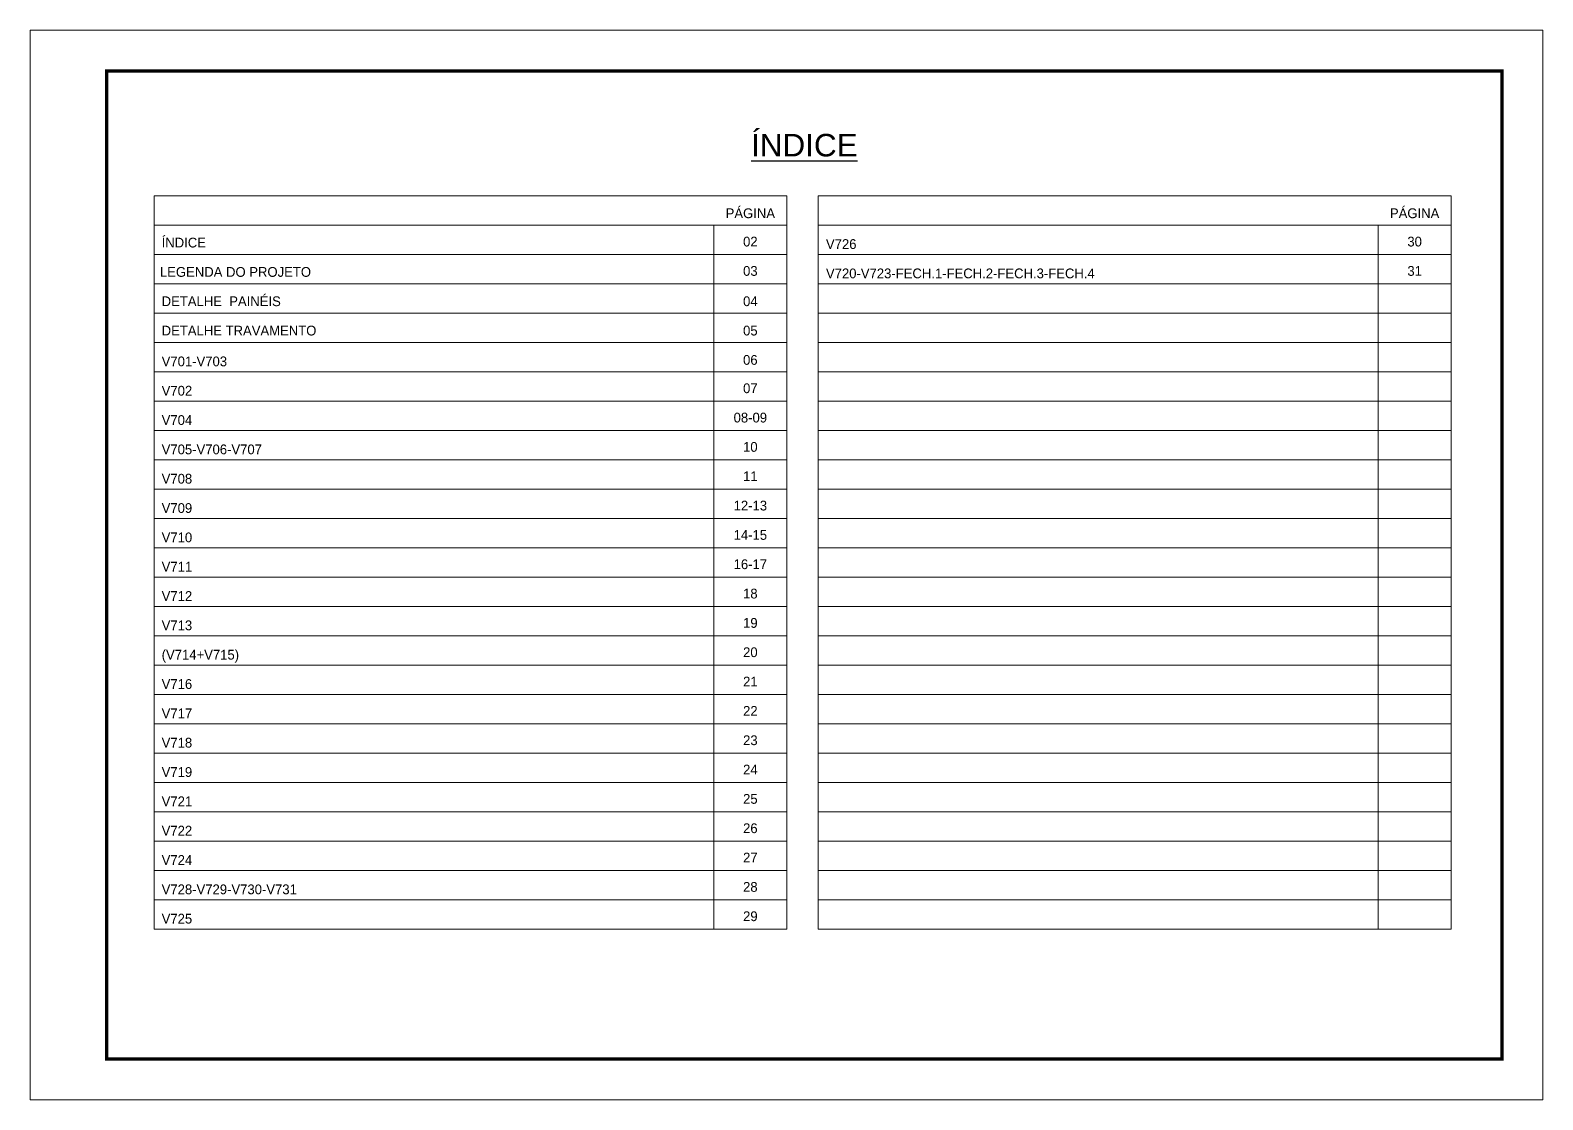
# Model space of a CAD drawing. Extents: x 13154 to 22413, y 1253 to 30260.
# Drawn here: x 14753 to 16238, y 28819 to 29869 of the extents above; entities that cross this region are included whole.
import ezdxf
from ezdxf.enums import TextEntityAlignment as Align

# ---------------------------------------------------------------- set-up
doc = ezdxf.new("R2010")
doc.units = 0
doc.layers.add('CARIMBO', color=255, linetype='Continuous', lineweight=9)
doc.layers.add('Folhas', color=255, linetype='Continuous', lineweight=9)
doc.styles.add('ARIAL', font='arial.ttf')
doc.styles.add('Tecnologia', font='')
doc.styles.get('Tecnologia').set_extended_font_data('Forgotten Futurist')

msp = doc.modelspace()

# ---------------------------------------------------------------- linework, layer by layer
at = {"layer": 'CARIMBO'}
for p, q in [((14874.41, 29706.68), (15495.79, 29706.68)), ((14874.41, 29706.68), (15495.79, 29706.68)), ((14874.41, 29706.68), (14874.41, 28986.78)), ((15495.79, 29706.68), (15495.79, 28986.78)), ((15526.61, 29706.68), (16148, 29706.68)), ((15526.61, 29706.68), (16148, 29706.68)), ((15526.61, 29706.68), (15526.61, 28986.78)), ((16148, 29706.68), (16148, 28986.78)), ((14874.41, 29677.89), (15495.79, 29677.89)), ((14874.41, 29677.89), (15495.79, 29677.89)), ((14874.41, 29677.89), (15495.79, 29677.89)), ((15423.97, 29677.89), (15423.97, 28986.78)), ((15526.61, 29677.89), (16148, 29677.89)), ((15526.61, 29677.89), (16148, 29677.89)), ((15526.61, 29677.89), (16148, 29677.89)), ((16076.18, 29677.89), (16076.18, 28986.78)), ((14874.41, 29649.09), (15495.79, 29649.09)), ((15526.61, 29649.09), (16148, 29649.09)), ((14874.41, 29620.3), (15495.79, 29620.3)), ((15526.61, 29620.3), (16148, 29620.3)), ((14874.41, 29591.5), (15495.79, 29591.5)), ((14874.41, 29591.5), (15495.79, 29591.5)), ((15526.61, 29591.5), (16148, 29591.5)), ((15526.61, 29591.5), (16148, 29591.5)), ((14874.41, 29562.7), (15495.79, 29562.7)), ((14874.41, 29562.7), (15495.79, 29562.7)), ((14874.41, 29562.7), (15495.79, 29562.7)), ((15526.61, 29562.7), (16148, 29562.7)), ((15526.61, 29562.7), (16148, 29562.7)), ((15526.61, 29562.7), (16148, 29562.7)), ((14874.41, 29533.91), (15495.79, 29533.91)), ((15526.61, 29533.91), (16148, 29533.91)), ((14874.41, 29505.11), (15495.79, 29505.11)), ((15526.61, 29505.11), (16148, 29505.11)), ((14874.41, 29476.31), (15495.79, 29476.31)), ((15526.61, 29476.31), (16148, 29476.31)), ((14874.41, 29447.52), (15495.79, 29447.52)), ((15526.61, 29447.52), (16148, 29447.52)), ((14874.41, 29418.72), (15495.79, 29418.72)), ((15526.61, 29418.72), (16148, 29418.72)), ((14874.41, 29389.93), (15495.79, 29389.93)), ((15526.61, 29389.93), (16148, 29389.93)), ((14874.41, 29361.13), (15495.79, 29361.13)), ((15526.61, 29361.13), (16148, 29361.13)), ((14874.41, 29332.33), (15495.79, 29332.33)), ((15526.61, 29332.33), (16148, 29332.33)), ((14874.41, 29303.54), (15495.79, 29303.54)), ((15526.61, 29303.54), (16148, 29303.54)), ((14874.41, 29274.74), (15495.79, 29274.74)), ((15526.61, 29274.74), (16148, 29274.74)), ((14874.41, 29245.94), (15495.79, 29245.94)), ((15526.61, 29245.94), (16148, 29245.94)), ((14874.41, 29217.15), (15495.79, 29217.15)), ((15526.61, 29217.15), (16148, 29217.15)), ((14874.41, 29188.35), (15495.79, 29188.35)), ((15526.61, 29188.35), (16148, 29188.35)), ((14874.41, 29159.56), (15495.79, 29159.56)), ((15526.61, 29159.56), (16148, 29159.56)), ((14874.41, 29130.76), (15495.79, 29130.76)), ((15526.61, 29130.76), (16148, 29130.76)), ((14874.41, 29101.96), (15495.79, 29101.96)), ((15526.61, 29101.96), (16148, 29101.96)), ((14874.41, 29073.17), (15495.79, 29073.17)), ((15526.61, 29073.17), (16148, 29073.17)), ((14874.41, 29044.37), (15495.79, 29044.37)), ((14874.41, 29044.37), (15495.79, 29044.37)), ((15526.61, 29044.37), (16148, 29044.37)), ((15526.61, 29044.37), (16148, 29044.37)), ((14874.41, 29015.58), (15495.79, 29015.58)), ((15526.61, 29015.58), (16148, 29015.58)), ((14874.41, 28986.78), (15495.79, 28986.78)), ((15526.61, 28986.78), (16148, 28986.78))]:
    msp.add_line(p, q, dxfattribs=at)
at = {"layer": 'Folhas'}
msp.add_lwpolyline([(14752.88, 28819.17), (16237.88, 28819.17), (16237.88, 29869.17), (14752.88, 29869.17)], close=True, dxfattribs=at)
at = {"layer": 'Folhas', "color": 30, "const_width": 3}
msp.add_lwpolyline([(14827.88, 28859.17), (16197.88, 28859.17), (16197.88, 29829.17), (14827.88, 29829.17)], close=True, dxfattribs=at)

# ---------------------------------------------------------------- texts
at = {"color": 0, "linetype": 'Continuous', "ltscale": 5, "style": 'ARIAL'}
msp.add_text('%%UÍNDICE', height=22.118, dxfattribs=at).set_placement((15512.88, 29745.3), align=Align.CENTER)
at = {"layer": 'CARIMBO', "style": 'Tecnologia'}
for s, p in [('PÁGINA', (15459.88, 29684.7)), ('PÁGINA', (16112.09, 29684.7)), ('02', (15459.88, 29656.87)), ('30', (16112.09, 29656.87)), ('03', (15459.88, 29628.07)), ('31', (16112.09, 29628.07)), ('04', (15459.88, 29598.31)), ('05', (15459.88, 29569.51)), ('06', (15459.88, 29540.71)), ('07', (15459.88, 29512.88)), ('08-09', (15459.88, 29484.09)), ('10', (15459.88, 29455.29)), ('11', (15459.88, 29426.5)), ('12-13', (15459.88, 29397.7)), ('14-15', (15459.88, 29368.9)), ('16-17', (15459.88, 29340.11)), ('18', (15459.88, 29311.31)), ('19', (15459.88, 29282.51)), ('20', (15459.88, 29253.72)), ('21', (15459.88, 29224.92)), ('22', (15459.88, 29196.13)), ('23', (15459.88, 29167.33)), ('24', (15459.88, 29138.53)), ('25', (15459.88, 29109.74)), ('26', (15459.88, 29080.94)), ('27', (15459.88, 29052.14)), ('28', (15459.88, 29023.35)), ('29', (15459.88, 28994.55))]:
    msp.add_text(s, height=9.599, dxfattribs=at).set_placement(p, align=Align.CENTER)
for s, height, p in [('ÍNDICE', 9.599, (14881.9, 29655.9)), ('V726', 9.599, (15534.11, 29654.45)), ('LEGENDA DO PROJETO', 9.5987, (14880.2, 29627.1)), ('V720-V723-FECH.1-FECH.2-FECH.3-FECH.4', 9.5987, (15534.11, 29625.66)), ('DETALHE  PAINÉIS', 9.5987, (14881.9, 29598.31)), ('DETALHE TRAVAMENTO', 9.5987, (14881.9, 29569.51)), ('V701-V703', 9.599, (14881.9, 29539.27)), ('V702', 9.599, (14881.9, 29510.47)), ('V704', 9.599, (14881.9, 29481.68)), ('V705-V706-V707', 9.5987, (14881.9, 29452.88)), ('V708', 9.599, (14881.9, 29424.09)), ('V709', 9.599, (14881.9, 29395.29)), ('V710', 9.599, (14881.9, 29366.49)), ('V711', 9.599, (14881.9, 29337.7)), ('V712', 9.599, (14881.9, 29308.9)), ('V713', 9.599, (14881.9, 29280.1)), ('(V714+V715)', 9.5987, (14881.9, 29251.31)), ('V716', 9.599, (14881.9, 29222.51)), ('V717', 9.599, (14881.9, 29193.72)), ('V718', 9.599, (14881.9, 29164.92)), ('V719', 9.599, (14881.9, 29136.12)), ('V721', 9.599, (14881.9, 29107.33)), ('V722', 9.599, (14881.9, 29078.53)), ('V724', 9.599, (14881.9, 29049.73)), ('V728-V729-V730-V731', 9.5987, (14881.9, 29020.94)), ('V725', 9.599, (14881.9, 28992.14))]:
    msp.add_text(s, height=height, dxfattribs=at).set_placement(p)

doc.saveas('drawing.dxf')
